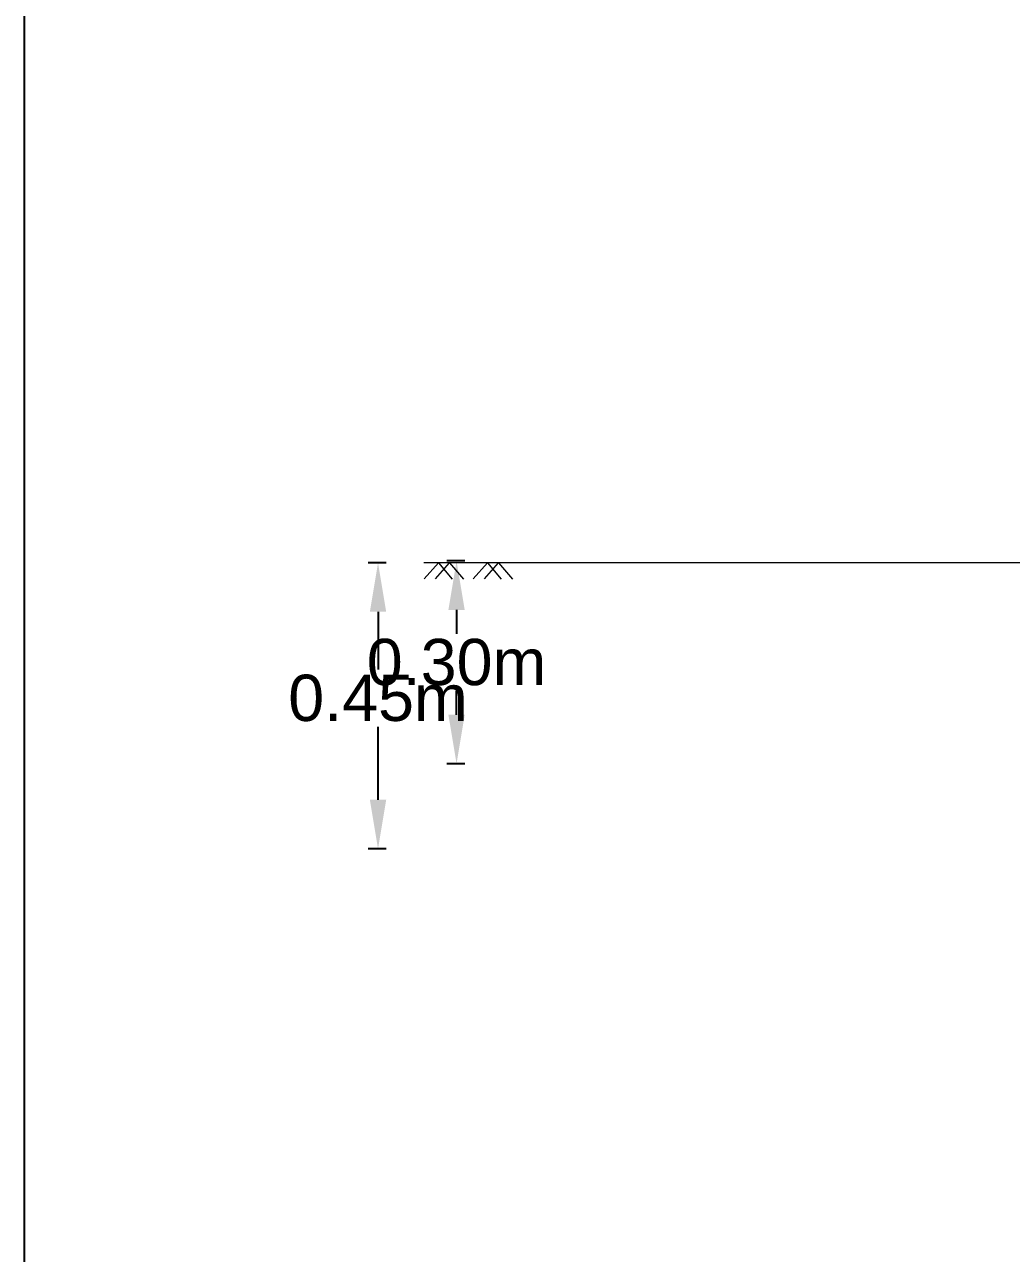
# Model space of a CAD drawing. Header units: inches. Extents: x 15 to 141071, y -30183 to 14738.
# Drawn here: x 39525.05 to 39543.18, y 4584.19 to 4606.76 of the extents above; entities that cross this region are included whole.
import ezdxf

# ---------------------------------------------------------------- set-up
doc = ezdxf.new("R2010")
doc.units = ezdxf.units.IN
doc.header["$MEASUREMENT"] = 0
doc.header["$PDMODE"] = 3
doc.layers.add('LINE', color=7, linetype='Continuous')
doc.styles.get("Standard").update_dxf_attribs({"font": 'arial.ttf'})
doc.dimstyles.get("Standard").update_dxf_attribs({"dimtxt": 0.18, "dimasz": 0.18, "dimexe": 0.18, "dimexo": 0.0625, "dimgap": 0.09, "dimtad": 0, "dimtih": 1, "dimtoh": 1, "dimdec": 4, "dimzin": 0, "dimdsep": 46, "dimtxsty": 'Standard', "dimcen": 0.09, "dimadec": 0, "dimazin": 0, "dimtfac": 1, "dimtdec": 4, "dimtofl": 0, "dimtmove": 0, "dimatfit": 3, "dimfxl": 1, "dimtolj": 1, "dimtzin": 0, "dimarcsym": 0})

# ---------------------------------------------------------------- blocks, each defined once
blk = doc.blocks.new('*D21')
at = {"color": 0, "lineweight": -2, "ltscale": 0.5, "transparency": 16777216}
for p, q in [((39533.14, 4596.908), (39532.81, 4596.908)), ((39532.99, 4596.008), (39532.99, 4595.57)), ((39532.99, 4594.084), (39532.99, 4594.522)), ((39533.14, 4593.184), (39532.81, 4593.184))]:
    blk.add_line(p, q, dxfattribs=at)
at = {"color": 0, "linetype": 'Continuous', "ltscale": 0.5, "transparency": 16777216}
for points in [[(39532.84, 4596.008), (39533.14, 4596.008), (39532.99, 4596.908)], [(39532.84, 4594.084), (39533.14, 4594.084), (39532.99, 4593.184)]]:
    blk.add_solid(points, dxfattribs=at)
at = {"layer": 'Defpoints', "color": 0, "linetype": 'Continuous', "ltscale": 0.5, "transparency": 16777216}
for p in [(39532.99, 4596.908), (39535.744, 4596.908), (39535.915, 4593.184)]:
    blk.add_point(p, dxfattribs=at)
at = {"color": 0, "linetype": 'Continuous', "lineweight": 20, "ltscale": 0.5, "transparency": 16777216, "insert": (39532.99, 4595.046), "char_height": 0.85, "attachment_point": 5}
blk.add_mtext('\\A1;0.30m', dxfattribs=at)
blk = doc.blocks.new('*D22')
at = {"color": 0, "lineweight": -2, "ltscale": 0.5, "transparency": 16777216}
for p, q in [((39531.697, 4596.875), (39531.367, 4596.875)), ((39531.547, 4595.975), (39531.547, 4594.912)), ((39531.547, 4592.522), (39531.547, 4593.864)), ((39531.697, 4591.622), (39531.367, 4591.622))]:
    blk.add_line(p, q, dxfattribs=at)
at = {"color": 0, "linetype": 'Continuous', "ltscale": 0.5, "transparency": 16777216}
for points in [[(39531.397, 4595.975), (39531.697, 4595.975), (39531.547, 4596.875)], [(39531.397, 4592.522), (39531.697, 4592.522), (39531.547, 4591.622)]]:
    blk.add_solid(points, dxfattribs=at)
at = {"layer": 'Defpoints', "color": 0, "linetype": 'Continuous', "ltscale": 0.5, "transparency": 16777216}
for p in [(39531.547, 4596.875), (39535.338, 4596.875), (39535.338, 4591.622)]:
    blk.add_point(p, dxfattribs=at)
at = {"color": 0, "linetype": 'Continuous', "lineweight": 20, "ltscale": 0.5, "transparency": 16777216, "insert": (39531.547, 4594.388), "char_height": 0.85, "attachment_point": 5}
blk.add_mtext('\\A1;0.45m', dxfattribs=at)

msp = doc.modelspace()

# ---------------------------------------------------------------- linework, layer by layer
at = {"layer": 'LINE', "color": 7, "lineweight": 20, "ltscale": 0.5}
msp.add_line((39566.265365, 4596.875), (39532.386527, 4596.875), dxfattribs=at)
at = {"layer": 'LINE', "color": 7, "lineweight": -2, "ltscale": 0.5}
msp.add_lwpolyline([(39525.05283, 4517.817148), (39525.05283, 4616.274598), (39664.285588, 4616.274598), (39664.285588, 4517.817148), (39525.05283, 4517.817148)], close=True, dxfattribs=at)
at = {"layer": 'LINE', "color": 7, "lineweight": 20, "ltscale": 0.5}
for points in [[(39532.396902, 4596.582696), (39532.657489, 4596.875), (39532.911423, 4596.576043)], [(39532.602045, 4596.582696), (39532.862632, 4596.875), (39533.116566, 4596.576043)], [(39533.296959, 4596.582696), (39533.557546, 4596.875), (39533.81148, 4596.576043)], [(39533.502102, 4596.582696), (39533.762689, 4596.875), (39534.016623, 4596.576043)]]:
    msp.add_lwpolyline(points, dxfattribs=at)

# ---------------------------------------------------------------- dimensions: what is measured, and where the dimension line sits
at = {"color": 0, "linetype": 'Continuous', "lineweight": 20, "ltscale": 0.5}
for base, p1, p2, text, picture, middle in [((39531.546651, 4596.874506), (39535.337942, 4591.621833), (39535.337942, 4596.874506), '0.45m', '*D22', (39531.546651, 4594.387767)), ((39532.989912, 4596.907738), (39535.915046, 4593.18396), (39535.743828, 4596.907738), '0.30m', '*D21', (39532.989912, 4595.045849))]:
    dim = msp.add_linear_dim(base=base, p1=p1, p2=p2, angle=90, text=text, dimstyle='Standard', override={"dimtxt": 0.85, "dimasz": 0.9, "dimfxl": 0.15, "dimfxlon": 1}, dxfattribs=at)
    dim.commit()
    dim.dimension.update_dxf_attribs({"geometry": picture, "text_midpoint": middle, "dimtype": 160})

doc.saveas('drawing.dxf')
